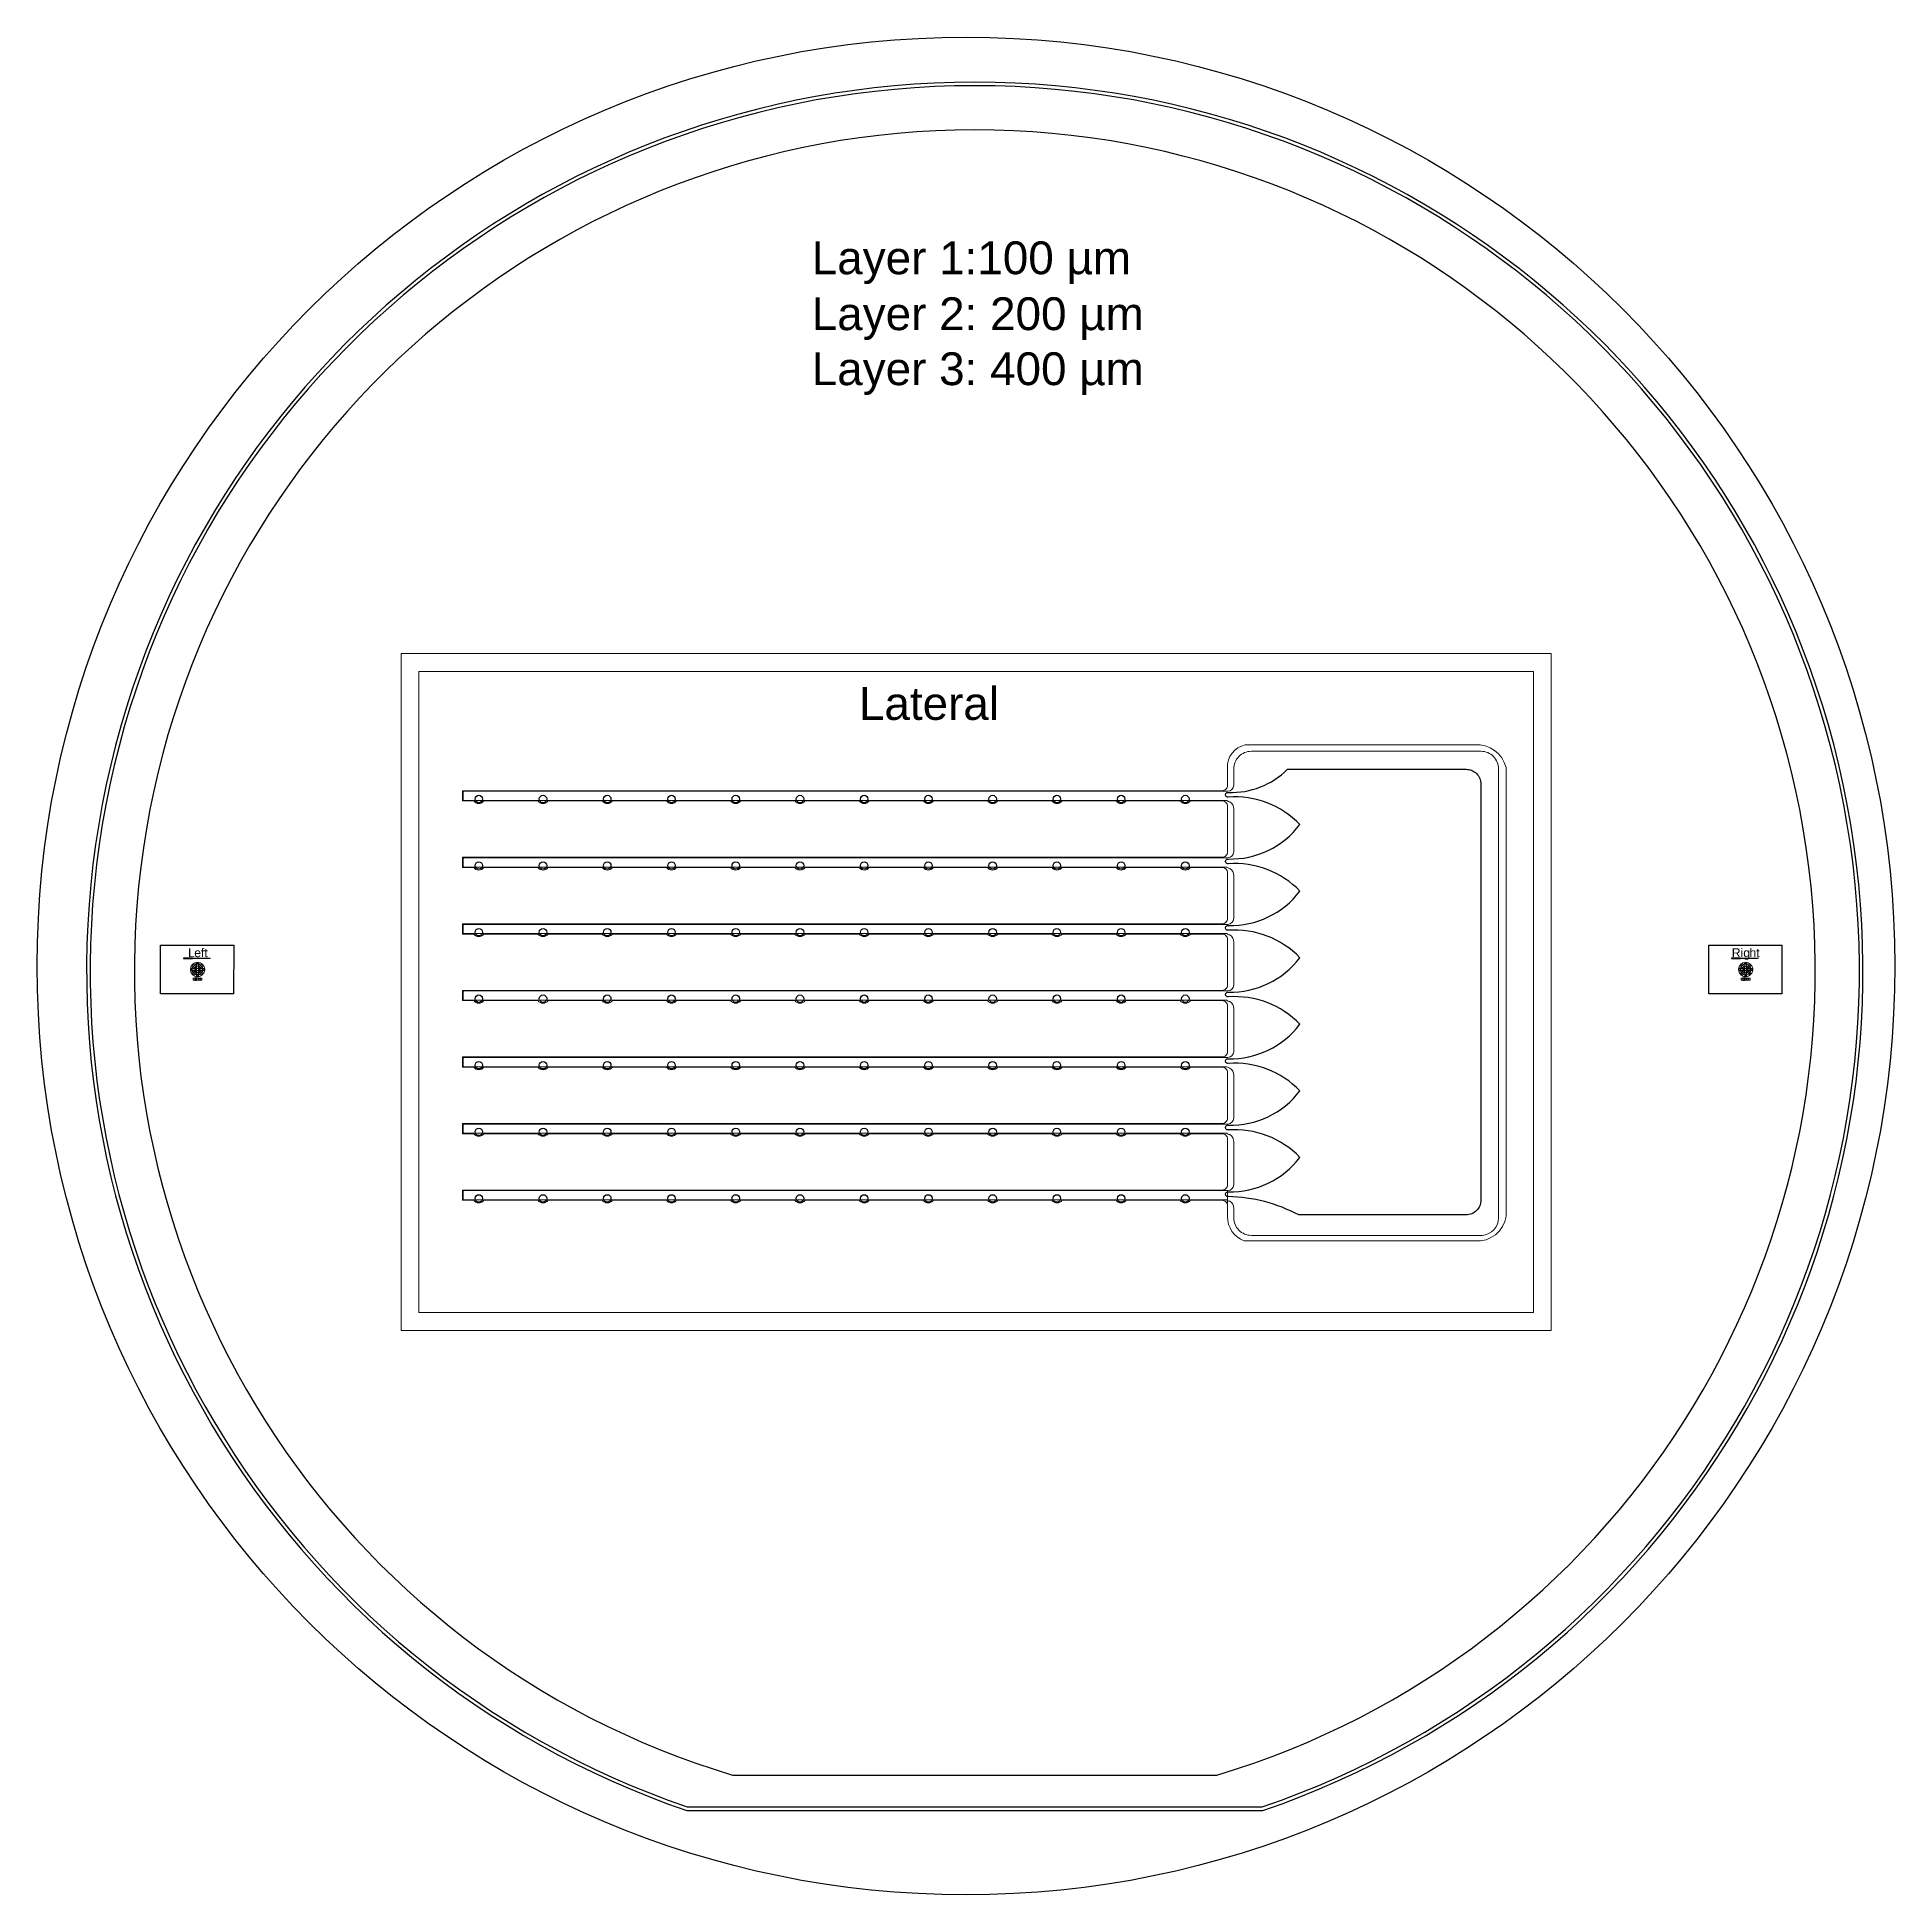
# Model space of a CAD drawing. Header units: inches. Extents: x -52997 to 52003, y -52254 to 52746.
import ezdxf

# ---------------------------------------------------------------- set-up
doc = ezdxf.new("R2010")
doc.units = ezdxf.units.IN
doc.header["$MEASUREMENT"] = 0
doc.layers.add('1', color=1, linetype='Continuous')
doc.layers.add('2', color=140, linetype='Continuous', lineweight=0)
doc.layers.add('3', color=90, linetype='Continuous', lineweight=0)
doc.styles.get("Standard").update_dxf_attribs({"font": 'Arial.ttf'})

msp = doc.modelspace()

# ---------------------------------------------------------------- linework, layer by layer
at = {"layer": '1'}
for points in [[(-16283, -47486), (0, -47486), (16283, -47486, 5.9991074)], [(-16250, -47286), (0, -47286), (16250, -47286, 5.9868124)], [(-13686, -45486), (0, -45486), (13686, -45486, 6.7943215)], [(14329, 9789, -1.1867095), (14331, 10054, 0.2054525), (17681, 11364), (27768, 11364, -0.4142136), (28606, 10526), (28606, -12986, -0.4142291), (27768, -13824), (18311, -13823, 0.1153197), (14329, -12785, -1.1867095), (14331, -12520, 0.2402668), (18377, -10574, 0.2224459), (14329, -9023, -1.1867095), (14331, -8758, 0.2402668), (18377, -6811, 0.2224459), (14329, -5260, -1.1867095), (14331, -4995, 0.2402668), (18377, -3049, 0.2224459), (14329, -1498, -1.1867095), (14331, -1233, 0.2402668), (18377, 713, 0.2224459), (14329, 2264, -1.1867095), (14331, 2529, 0.2402668), (18377, 4476, 0.2224459), (14329, 6027, -1.1867095), (14331, 6292, 0.2402668), (18377, 8238, 0.2224459)]]:
    msp.add_lwpolyline(points, format="xyb", close=True, dxfattribs=at)
for points in [[(-46017, 1425), (-41888, 1425), (-41891, -1324), (-46017, -1324)], [(41483, 1425), (45612, 1425), (45609, -1324), (41483, -1324)], [(-44222, 686), (-44272, 686), (-44722, 686), (-44722, 666), (-44222, 666)], [(-44228, 97), (-44329, 97), (-44329, -3), (-44228, -3)], [(-44106, 292), (-44178, 363), (-44248, 293), (-44177, 221)], [(-43982, 343), (-43982, 444), (-43882, 444), (-43882, 343)], [(-43759, 292), (-43687, 363), (-43616, 293), (-43688, 221)], [(-43637, 97), (-43536, 97), (-43536, -3), (-43637, -3)], [(43278, 686), (43228, 686), (42778, 686), (42778, 666), (43278, 666)], [(43272, 97), (43171, 97), (43171, -3), (43272, -3)], [(43394, 292), (43322, 363), (43252, 293), (43323, 221)], [(43518, 343), (43518, 444), (43618, 444), (43618, 343)], [(43741, 292), (43813, 363), (43884, 293), (43812, 221)], [(43863, 97), (43964, 97), (43964, -3), (43863, -3)], [(-44177, -126), (-44248, -198), (-44178, -269), (-44106, -197)], [(-43982, -248), (-43982, -350), (-43882, -350), (-43882, -248)], [(-43759, -197), (-43687, -269), (-43616, -198), (-43688, -126)], [(43323, -126), (43252, -198), (43322, -269), (43394, -197)], [(43518, -248), (43518, -350), (43618, -350), (43618, -248)], [(43741, -197), (43813, -269), (43884, -198), (43812, -126)]]:
    msp.add_lwpolyline(points, close=True, dxfattribs=at)
at = {"layer": '1', "linetype": 'Continuous'}
for points in [[(-43982, -146), (-43982, -73), (-44034, -125, -0.1270167), (-44105, -54), (-44053, -3), (-43982, -3), (-43982, 97), (-44053, 97), (-44105, 149, -0.1270167), (-44034, 220), (-43982, 168), (-43982, 241, -0.1270167), (-43882, 241), (-43882, 168), (-43831, 220, -0.1270167), (-43760, 149), (-43812, 97), (-43882, 97), (-43882, -3), (-43812, -3), (-43760, -54, -0.1270167), (-43831, -125), (-43882, -73), (-43882, -146)], [(43518, -146), (43518, -73), (43466, -125, -0.1270167), (43395, -54), (43447, -3), (43518, -3), (43518, 97), (43447, 97), (43395, 149, -0.1270167), (43466, 220), (43518, 168), (43518, 241, -0.1270167), (43618, 241), (43618, 168), (43669, 220, -0.1270167), (43740, 149), (43688, 97), (43618, 97), (43618, -3), (43688, -3), (43740, -54, -0.1270167), (43669, -125), (43618, -73), (43618, -146)]]:
    msp.add_lwpolyline(points, format="xyb", close=True, dxfattribs=at)
for points in [[(-44082, -450), (-44082, -550), (-43982, -550), (-43982, -450)], [(-43782, -450), (-43782, -550), (-43882, -550), (-43882, -450)], [(43418, -450), (43418, -550), (43518, -550), (43518, -450)], [(43718, -450), (43718, -550), (43618, -550), (43618, -450)]]:
    msp.add_lwpolyline(points, close=True, dxfattribs=at)
at = {"layer": '1'}
for centre, radius in [((-497, 246), 52500), ((-28034, 9685), 210), ((-24404, 9685), 210), ((-20773, 9685), 210), ((-17142, 9685), 210), ((-13512, 9685), 210), ((-9881, 9685), 210), ((-6251, 9685), 210), ((-2620, 9685), 210), ((1010, 9685), 210), ((4641, 9685), 210), ((8272, 9685), 210), ((11902, 9685), 210), ((-28034, 5923), 210), ((-24404, 5923), 210), ((-20773, 5923), 210), ((-17142, 5923), 210), ((-13512, 5923), 210), ((-9881, 5923), 210), ((-6251, 5923), 210), ((-2620, 5923), 210), ((1010, 5923), 210), ((4641, 5923), 210), ((8272, 5923), 210), ((11902, 5923), 210), ((-28034, 2160), 210), ((-24404, 2160), 210), ((-20773, 2160), 210), ((-17142, 2160), 210), ((-13512, 2160), 210), ((-9881, 2160), 210), ((-6251, 2160), 210), ((-2620, 2160), 210), ((1010, 2160), 210), ((4641, 2160), 210), ((8272, 2160), 210), ((11902, 2160), 210), ((-28034, -1602), 210), ((-24404, -1602), 210), ((-20773, -1602), 210), ((-17142, -1602), 210), ((-13512, -1602), 210), ((-9881, -1602), 210), ((-6251, -1602), 210), ((-2620, -1602), 210), ((1010, -1602), 210), ((4641, -1602), 210), ((8272, -1602), 210), ((11902, -1602), 210), ((-28034, -5364), 210), ((-24404, -5364), 210), ((-20773, -5364), 210), ((-17142, -5364), 210), ((-13512, -5364), 210), ((-9881, -5364), 210), ((-6251, -5364), 210), ((-2620, -5364), 210), ((1010, -5364), 210), ((4641, -5364), 210), ((8272, -5364), 210), ((11902, -5364), 210), ((-28034, -9127), 210), ((-24404, -9127), 210), ((-20773, -9127), 210), ((-17142, -9127), 210), ((-13512, -9127), 210), ((-9881, -9127), 210), ((-6251, -9127), 210), ((-2620, -9127), 210), ((1010, -9127), 210), ((4641, -9127), 210), ((8272, -9127), 210), ((11902, -9127), 210), ((-28034, -12889), 210), ((-24404, -12889), 210), ((-20773, -12889), 210), ((-17142, -12889), 210), ((-13512, -12889), 210), ((-9881, -12889), 210), ((-6251, -12889), 210), ((-2620, -12889), 210), ((1010, -12889), 210), ((4641, -12889), 210), ((8272, -12889), 210), ((11902, -12889), 210)]:
    msp.add_circle(centre, radius, dxfattribs=at)
at = {"layer": '2'}
for points in [[(-16283, -47486), (0, -47486), (16283, -47486, 5.9991074)], [(-16250, -47286), (0, -47286), (16250, -47286, 5.9868124)], [(-13686, -45486), (0, -45486), (13686, -45486, 6.7943215)], [(14632, 5349), (14632, 2927, -0.4024499), (14308, 2600), (-28926, 2600), (-28926, 2076), (14250, 2076, 0.1502085), (14410, 2001, -0.3120634), (14632, 1586), (14632, -835, -0.4024499), (14308, -1162), (-28926, -1162), (-28926, -1686), (14250, -1686, 0.1502085), (14410, -1761, -0.3120634), (14632, -2176), (14632, -4597, -0.4024499), (14308, -4924), (-28926, -4924), (-28926, -5448), (14250, -5448, 0.1502085), (14410, -5524, -0.3120634), (14632, -5938), (14632, -8360, -0.4024499), (14308, -8687), (-28926, -8687), (-28926, -9211), (14250, -9211, 0.1502085), (14410, -9286, -0.3120634), (14632, -9701), (14632, -12122, -0.4024499), (14308, -12449), (-28926, -12449), (-28926, -12973), (14250, -12973, 0.1502085), (14410, -13048, -0.3120634), (14632, -13463), (14632, -13979, 0.4142136), (15632, -14979), (28678, -14979, 0.3933979), (29608, -13979), (29608, 11380, 0.4142136), (28608, 12380), (15632, 12380, 0.4142136), (14632, 11380), (14632, 10452, -0.4024499), (14308, 10125), (-28926, 10125), (-28926, 9601), (14250, 9601, 0.1502085), (14410, 9526, -0.3120634), (14632, 9111), (14632, 6690, -0.4024499), (14308, 6363), (-28926, 6363), (-28926, 5839), (14250, 5839, 0.1502085), (14410, 5763, -0.3120634)]]:
    msp.add_lwpolyline(points, format="xyb", close=True, dxfattribs=at)
for points in [[(32577, 17900), (32577, -20347), (-32423, -20347), (-32423, 17900)], [(31577, 16900), (31577, -19347), (-31423, -19347), (-31423, 16900)], [(-46017, 1425), (-41888, 1425), (-41891, -1324), (-46017, -1324)], [(41483, 1425), (45612, 1425), (45609, -1324), (41483, -1324)], [(-43722, 686), (-43722, 666), (-44222, 666), (-44222, 686), (-43772, 686)], [(43778, 686), (43778, 666), (43278, 666), (43278, 686), (43728, 686)]]:
    msp.add_lwpolyline(points, close=True, dxfattribs=at)
at = {"layer": '2', "linetype": 'Continuous'}
for points in [[(-44228, 97, -0.1131041), (-44177, 221), (-44105, 149, 0.070124), (-44126, 97)], [(-44106, 292), (-44034, 220, -0.070124), (-43982, 241), (-43982, 343, 0.1131041)], [(-44053, 97), (-43982, 97), (-43982, 168), (-44034, 220, 0.1270167), (-44105, 149)], [(-43882, 241), (-43882, 343, -0.1131041), (-43759, 292), (-43831, 220, 0.070124)], [(-43882, 168), (-43882, 97), (-43812, 97), (-43760, 149, 0.1270167), (-43831, 220)], [(-43760, 149), (-43688, 221, -0.1131041), (-43637, 97), (-43739, 97, 0.070124)], [(43272, 97, -0.1131041), (43323, 221), (43395, 149, 0.070124), (43374, 97)], [(43394, 292), (43466, 220, -0.070124), (43518, 241), (43518, 343, 0.1131041)], [(43447, 97), (43518, 97), (43518, 168), (43466, 220, 0.1270167), (43395, 149)], [(43618, 241), (43618, 343, -0.1131041), (43741, 292), (43669, 220, 0.070124)], [(43618, 168), (43618, 97), (43688, 97), (43740, 149, 0.1270167), (43669, 220)], [(43740, 149), (43812, 221, -0.1131041), (43863, 97), (43761, 97, 0.070124)], [(-44177, -126, -0.1131041), (-44228, -3), (-44126, -3, 0.070124), (-44105, -54)], [(-44106, -197), (-44034, -125, 0.070124), (-43982, -146), (-43982, -248, -0.1131041)], [(-43982, -73), (-44034, -125, -0.1270167), (-44105, -54), (-44053, -3), (-43982, -3)], [(-43812, -3), (-43882, -3), (-43882, -73), (-43831, -125, 0.1270167), (-43760, -54)], [(-43882, -248), (-43882, -146, 0.070124), (-43831, -125), (-43759, -197, -0.1131041)], [(-43688, -126), (-43760, -54, 0.070124), (-43739, -3), (-43637, -3, -0.1131041)], [(43323, -126, -0.1131041), (43272, -3), (43374, -3, 0.070124), (43395, -54)], [(43394, -197), (43466, -125, 0.070124), (43518, -146), (43518, -248, -0.1131041)], [(43518, -73), (43466, -125, -0.1270167), (43395, -54), (43447, -3), (43518, -3)], [(43688, -3), (43618, -3), (43618, -73), (43669, -125, 0.1270167), (43740, -54)], [(43618, -248), (43618, -146, 0.070124), (43669, -125), (43741, -197, -0.1131041)], [(43812, -126), (43740, -54, 0.070124), (43761, -3), (43863, -3, -0.1131041)]]:
    msp.add_lwpolyline(points, format="xyb", close=True, dxfattribs=at)
for points in [[(-43982, -3), (-43882, -3), (-43882, 97), (-43982, 97)], [(43518, -3), (43618, -3), (43618, 97), (43518, 97)], [(-43982, -450), (-43882, -450), (-43882, -550), (-43982, -550)], [(43518, -450), (43618, -450), (43618, -550), (43518, -550)]]:
    msp.add_lwpolyline(points, close=True, dxfattribs=at)
at = {"layer": '2'}
msp.add_circle((-497, 246), 52500, dxfattribs=at)
at = {"layer": '3'}
for points in [[(-16283, -47486), (0, -47486), (16283, -47486, 5.9991074)], [(-16283, -47486), (0, -47486), (16283, -47486, 5.9991074)], [(-16250, -47286), (0, -47286), (16250, -47286, 5.9868124)], [(-16250, -47286), (0, -47286), (16250, -47286, 5.9868124)], [(-13686, -45486), (0, -45486), (13686, -45486, 6.7943215)], [(-13686, -45486), (0, -45486), (13686, -45486, 6.7943215)]]:
    msp.add_lwpolyline(points, format="xyb", close=True, dxfattribs=at)
msp.add_lwpolyline([(14281, -13293, 0.4142136), (13983, -12996), (12191, -12996, -0.5141787), (11613, -12996), (8560, -12996, -0.5141787), (7983, -12996), (4930, -12996, -0.5141787), (4352, -12996), (1299, -12996, -0.5141787), (722, -12996), (-2331, -12996, -0.5141787), (-2909, -12996), (-5962, -12996, -0.5141787), (-6539, -12996), (-9593, -12996, -0.5141787), (-10170, -12996), (-13223, -12996, -0.5141787), (-13800, -12996), (-16854, -12996, -0.5141787), (-17431, -12996), (-20484, -12996, -0.5141787), (-21062, -12996), (-24115, -12996, -0.5141787), (-24692, -12996), (-27745, -12996, -0.5141787), (-28323, -12996), (-28955, -12996), (-28955, -12420), (13983, -12420, 0.4142136), (14281, -12122), (14281, -9531, 0.4142136), (13983, -9233), (12191, -9233, -0.5141787), (11613, -9233), (8560, -9233, -0.5141787), (7983, -9233), (4930, -9233, -0.5141787), (4352, -9233), (1299, -9233, -0.5141787), (722, -9233), (-2331, -9233, -0.5141787), (-2909, -9233), (-5962, -9233, -0.5141787), (-6539, -9233), (-9593, -9233, -0.5141787), (-10170, -9233), (-13223, -9233, -0.5141787), (-13800, -9233), (-16854, -9233, -0.5141787), (-17431, -9233), (-20484, -9233, -0.5141787), (-21062, -9233), (-24115, -9233, -0.5141787), (-24692, -9233), (-27745, -9233, -0.5141787), (-28323, -9233), (-28955, -9233), (-28955, -8657), (13983, -8657, 0.4142136), (14281, -8360), (14281, -5769, 0.4142136), (13983, -5471), (12191, -5471, -0.5141787), (11613, -5471), (8560, -5471, -0.5141787), (7983, -5471), (4930, -5471, -0.5141787), (4352, -5471), (1299, -5471, -0.5141787), (722, -5471), (-2331, -5471, -0.5141787), (-2909, -5471), (-5962, -5471, -0.5141787), (-6539, -5471), (-9593, -5471, -0.5141787), (-10170, -5471), (-13223, -5471, -0.5141787), (-13800, -5471), (-16854, -5471, -0.5141787), (-17431, -5471), (-20484, -5471, -0.5141787), (-21062, -5471), (-24115, -5471, -0.5141787), (-24692, -5471), (-27745, -5471, -0.5141787), (-28323, -5471), (-28955, -5471), (-28955, -4895), (13983, -4895, 0.4142136), (14281, -4597), (14281, -2006, 0.4142136), (13983, -1709), (12191, -1709, -0.5141787), (11613, -1709), (8560, -1709, -0.5141787), (7983, -1709), (4930, -1709, -0.5141787), (4352, -1709), (1299, -1709, -0.5141787), (722, -1709), (-2331, -1709, -0.5141787), (-2909, -1709), (-5962, -1709, -0.5141787), (-6539, -1709), (-9593, -1709, -0.5141787), (-10170, -1709), (-13223, -1709, -0.5141787), (-13800, -1709), (-16854, -1709, -0.5141787), (-17431, -1709), (-20484, -1709, -0.5141787), (-21062, -1709), (-24115, -1709, -0.5141787), (-24692, -1709), (-27745, -1709, -0.5141787), (-28323, -1709), (-28955, -1709), (-28955, -1133), (13983, -1133, 0.4142136), (14281, -835), (14281, 1756, 0.4142136), (13983, 2054), (12191, 2054, -0.5141787), (11613, 2054), (8560, 2054, -0.5141787), (7983, 2054), (4930, 2054, -0.5141787), (4352, 2054), (1299, 2054, -0.5141787), (722, 2054), (-2331, 2054, -0.5141787), (-2909, 2054), (-5962, 2054, -0.5141787), (-6539, 2054), (-9593, 2054, -0.5141787), (-10170, 2054), (-13223, 2054, -0.5141787), (-13800, 2054), (-16854, 2054, -0.5141787), (-17431, 2054), (-20484, 2054, -0.5141787), (-21062, 2054), (-24115, 2054, -0.5141787), (-24692, 2054), (-27745, 2054, -0.5141787), (-28323, 2054), (-28955, 2054), (-28955, 2630), (13983, 2630, 0.4142136), (14281, 2927), (14281, 5518, 0.4142136), (13983, 5816), (12191, 5816, -0.5141787), (11613, 5816), (8560, 5816, -0.5141787), (7983, 5816), (4930, 5816, -0.5141787), (4352, 5816), (1299, 5816, -0.5141787), (722, 5816), (-2331, 5816, -0.5141787), (-2909, 5816), (-5962, 5816, -0.5141787), (-6539, 5816), (-9593, 5816, -0.5141787), (-10170, 5816), (-13223, 5816, -0.5141787), (-13800, 5816), (-16854, 5816, -0.5141787), (-17431, 5816), (-20484, 5816, -0.5141787), (-21062, 5816), (-24115, 5816, -0.5141787), (-24692, 5816), (-27745, 5816, -0.5141787), (-28323, 5816), (-28955, 5816), (-28955, 6392), (13983, 6392, 0.4142136), (14281, 6690), (14281, 9281, 0.4142136), (13983, 9578), (12191, 9578, -0.5141787), (11613, 9578), (8560, 9578, -0.5141787), (7983, 9578), (4930, 9578, -0.5141787), (4352, 9578), (1299, 9578, -0.5141787), (722, 9578), (-2331, 9578, -0.5141787), (-2909, 9578), (-5962, 9578, -0.5141787), (-6539, 9578), (-9593, 9578, -0.5141787), (-10170, 9578), (-13223, 9578, -0.5141787), (-13800, 9578), (-16854, 9578, -0.5141787), (-17431, 9578), (-20484, 9578, -0.5141787), (-21062, 9578), (-24115, 9578, -0.5141787), (-24692, 9578), (-27745, 9578, -0.5141787), (-28323, 9578), (-28955, 9578), (-28955, 10154), (13983, 10154, 0.4142136), (14281, 10452), (14281, 11444, -0.3698326), (15286, 12744), (28261, 12744, -0.3629812), (30030, 11469), (30030, -13891, -0.3991795), (28271, -15292), (15224, -15292, -0.3134304), (14281, -13915), (14281, -12455)], format="xyb", dxfattribs=at)
for points in [[(-46017, 1425), (-41888, 1425), (-41891, -1324), (-46017, -1324)], [(41483, 1425), (45612, 1425), (45609, -1324), (41483, -1324)], [(-44126, -3), (-44126, 97), (-44053, 97), (-44053, -3)], [(-43982, 343), (-43982, -248), (-43882, -248), (-43882, 343)], [(-43812, -3), (-43812, 97), (-43739, 97), (-43739, -3)], [(-43722, 666), (-43222, 666), (-43222, 686), (-43722, 686)], [(43374, -3), (43374, 97), (43447, 97), (43447, -3)], [(43518, 343), (43518, -248), (43618, -248), (43618, 343)], [(43688, -3), (43688, 97), (43761, 97), (43761, -3)], [(43778, 666), (44278, 666), (44278, 686), (43778, 686)]]:
    msp.add_lwpolyline(points, close=True, dxfattribs=at)
at = {"layer": '3', "linetype": 'Continuous'}
for points in [[(-44248, 293), (-44177, 221, 0.1131041), (-44228, 97), (-44329, 97, -0.1344878)], [(-43982, 444), (-43982, 343, 0.1131041), (-44106, 292), (-44178, 363, -0.1344878)], [(-43687, 363), (-43759, 292, 0.1131041), (-43882, 343), (-43882, 444, -0.1344878)], [(-43536, 97), (-43637, 97, 0.1131041), (-43688, 221), (-43616, 293, -0.1344878)], [(43252, 293), (43323, 221, 0.1131041), (43272, 97), (43171, 97, -0.1344878)], [(43518, 444), (43518, 343, 0.1131041), (43394, 292), (43322, 363, -0.1344878)], [(43813, 363), (43741, 292, 0.1131041), (43618, 343), (43618, 444, -0.1344878)], [(43964, 97), (43863, 97, 0.1131041), (43812, 221), (43884, 293, -0.1344878)], [(-44329, -3), (-44228, -3, 0.1131041), (-44177, -126), (-44248, -198, -0.1344878)], [(-44178, -269), (-44106, -197, 0.1131041), (-43982, -248), (-43982, -350, -0.1344878)], [(-43882, -350), (-43882, -248, 0.1131041), (-43759, -197), (-43687, -269, -0.1344878)], [(-43616, -198), (-43688, -126, 0.1131041), (-43637, -3), (-43536, -3, -0.1344878)], [(43171, -3), (43272, -3, 0.1131041), (43323, -126), (43252, -198, -0.1344878)], [(43322, -269), (43394, -197, 0.1131041), (43518, -248), (43518, -350, -0.1344878)], [(43618, -350), (43618, -248, 0.1131041), (43741, -197), (43813, -269, -0.1344878)], [(43884, -198), (43812, -126, 0.1131041), (43863, -3), (43964, -3, -0.1344878)]]:
    msp.add_lwpolyline(points, format="xyb", close=True, dxfattribs=at)
for points in [[(-44182, -450), (-44182, -550), (-44082, -550), (-44082, -450)], [(-43682, -450), (-43682, -550), (-43782, -550), (-43782, -450)], [(43318, -450), (43318, -550), (43418, -550), (43418, -450)], [(43818, -450), (43818, -550), (43718, -550), (43718, -450)]]:
    msp.add_lwpolyline(points, close=True, dxfattribs=at)
at = {"layer": '3'}
msp.add_circle((-497, 246), 52500, dxfattribs=at)
msp.add_circle((-497, 246), 52500, dxfattribs=at)

# ---------------------------------------------------------------- texts
at = {"layer": '1'}
msp.add_text('Layer 3: 400 µm', height=1854.01, dxfattribs=at).set_placement((-9214, 33077))
at = {"layer": '1', "char_height": 500, "attachment_point": 1}
for s, insert in [('L', (-44470, 1246)), ('R', (42780, 1246))]:
    msp.add_mtext_dynamic_manual_height_columns(s, width=961.43, gutter_width=1, heights=[0], dxfattribs=dict(at, insert=insert))
at = {"layer": '2'}
msp.add_text('Layer 2: 200 µm', height=1854.01, dxfattribs=at).set_placement((-9214, 36187))
at = {"layer": '2', "char_height": 500, "attachment_point": 1}
for s, insert in [('e', (-44120, 1246)), ('ig', (43280, 1246))]:
    msp.add_mtext_dynamic_manual_height_columns(s, width=961.43, gutter_width=1, heights=[0], dxfattribs=dict(at, insert=insert))
at = {"layer": '3'}
for s, height, p in [('Layer 1:100 µm', 1854.01, (-9214, 39346)), ('Lateral', 1854, (-6550, 14158))]:
    msp.add_text(s, height=height, dxfattribs=at).set_placement(p)
at = {"layer": '3', "char_height": 500, "attachment_point": 1}
for s, insert in [('ft', (-43745, 1246)), ('ht', (43780, 1246))]:
    msp.add_mtext_dynamic_manual_height_columns(s, width=961.43, gutter_width=1, heights=[0], dxfattribs=dict(at, insert=insert))

doc.saveas('drawing.dxf')
